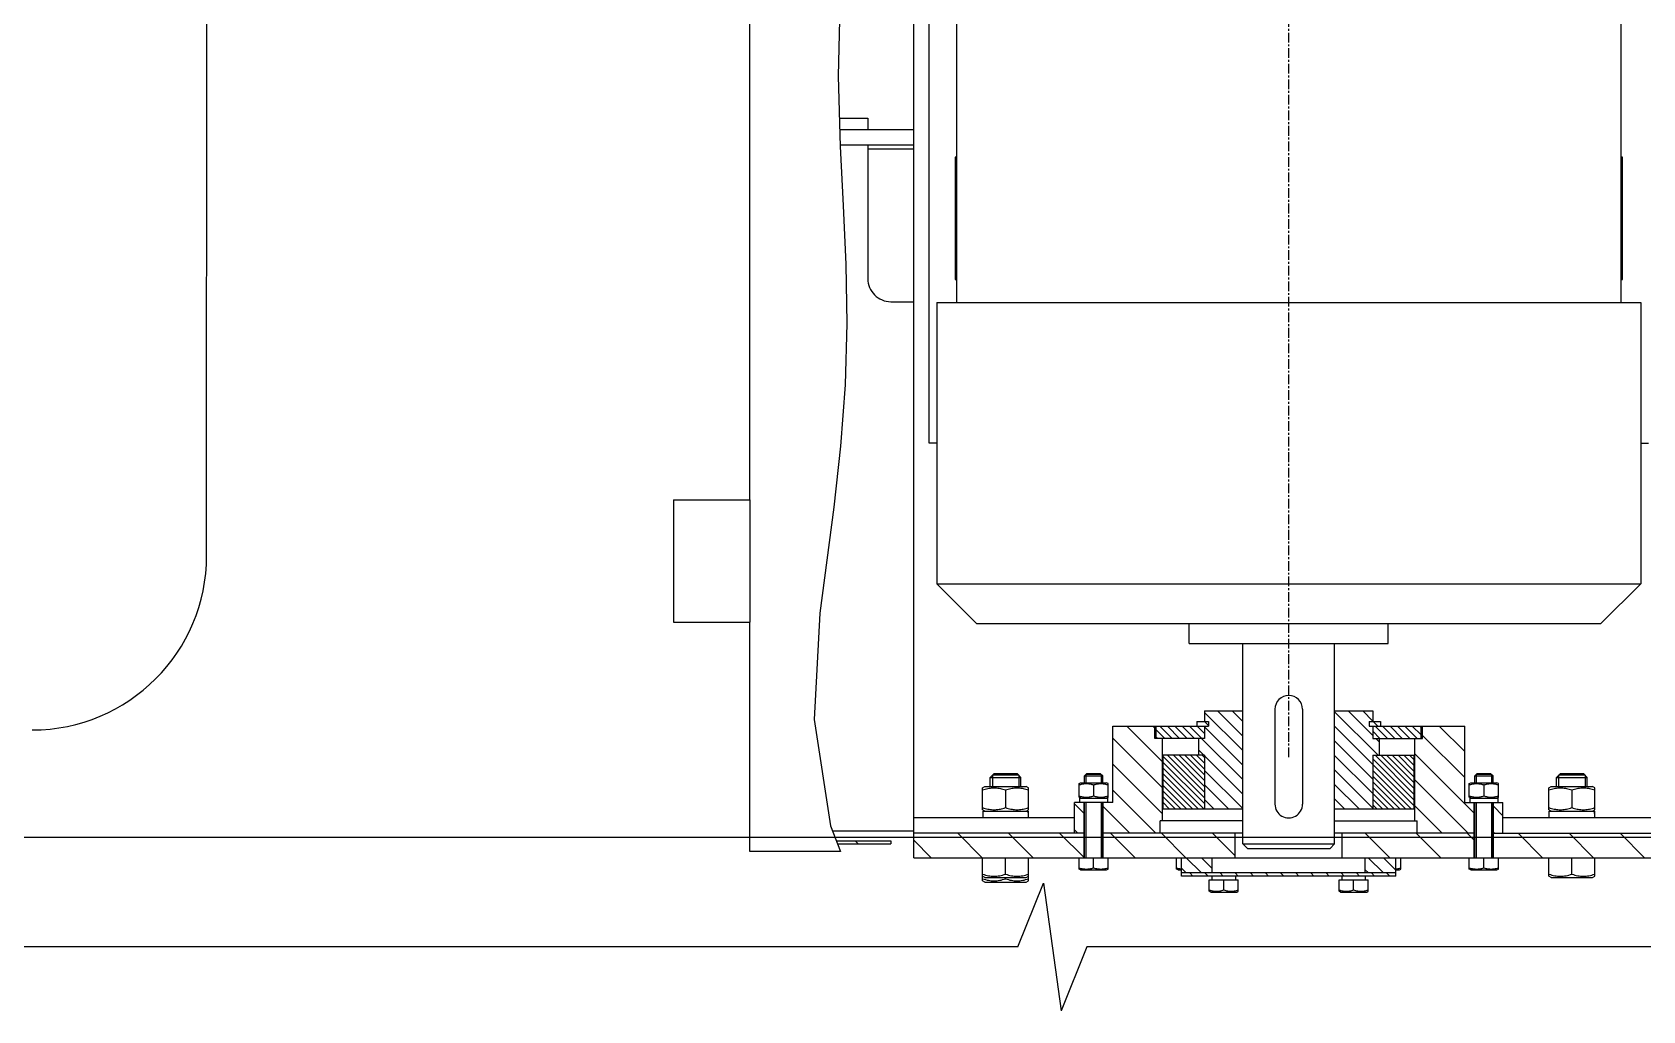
# Model space of a CAD drawing. Header units: millimetres. Extents: x 467 to 39028, y -12467 to 24298.
# Drawn here: x 16077 to 17129, y 1965 to 2605 of the extents above; entities that cross this region are included whole.
import ezdxf

# ---------------------------------------------------------------- set-up
doc = ezdxf.new("R2010")
doc.units = ezdxf.units.MM
doc.linetypes.add('CENTER', pattern=[50.8, 31.75, -6.35, 6.35, -6.35])
for name, color, linetype in [('Bord', 1, 'Continuous'), ('Cen', 5, 'CENTER'), ('Dim', 7, 'Continuous')]:
    doc.layers.add(name, color=color, linetype=linetype)

# ---------------------------------------------------------------- blocks, each defined once
blk = doc.blocks.new('ZNAK30')
at = {"layer": 'Bord'}
for p, q in [((0, 0), (1.121, 2.783)), ((1.121, 2.783), (1.879, -2.783)), ((3, 0), (1.879, -2.783))]:
    blk.add_line(p, q, dxfattribs=at)

msp = doc.modelspace()

# ---------------------------------------------------------------- hatches: boundary and pattern name
at = {"layer": 'Bord'}
h = msp.add_hatch(dxfattribs=at)
h.set_pattern_fill('ANSI31', color=256, scale=25, angle=629.999516, style=0, pattern_type=2)
h.set_pattern_definition([(314.9995, (16897.895, 2930.008), (4.741406, 4.741325), [])])
h.paths.add_polyline_path([(16842.888, 2154.009), (16842.888, 2161.009), (16867.888, 2161.009), (16867.888, 2097.009), (16842.888, 2097.009), (16842.888, 2132.009), (16838.888, 2132.009), (16838.888, 2143.009), (16842.888, 2143.009), (16842.888, 2151.009), (16845.388, 2151.009), (16845.388, 2154.009)])
h.paths.add_polyline_path([(16927.888, 2161.008), (16952.888, 2161.008), (16952.888, 2154.008), (16950.388, 2154.008), (16950.388, 2151.008), (16952.888, 2151.008), (16952.888, 2143.008), (16956.888, 2143.008), (16956.888, 2132.008), (16952.888, 2132.008), (16952.888, 2097.008), (16927.888, 2097.008)])
h = msp.add_hatch(dxfattribs=at)
h.set_pattern_fill('ANSI31', color=256, scale=25, angle=629.999516, style=0, pattern_type=2)
h.set_pattern_definition([(314.9995, (16897.895, 2930.008), (8.50775, 8.50761), [])])
h.paths.add_polyline_path([(16757.888, 2081.009), (16757.888, 2101.009), (16764.138, 2101.009), (16764.138, 2081.009)])
h.paths.add_polyline_path([(16776.638, 2101.009), (16782.888, 2101.009), (16782.888, 2151.009), (16810.388, 2151.009), (16810.388, 2143.009), (16815.388, 2143.009), (16815.388, 2089.009), (16813.888, 2089.009), (16813.888, 2081.009), (16776.638, 2081.009)])
h.paths.add_polyline_path([(16985.388, 2151.008), (17012.888, 2151.007), (17012.888, 2101.007), (17019.138, 2101.007), (17019.138, 2081.007), (16981.888, 2081.008), (16981.888, 2089.008), (16980.388, 2089.008), (16980.388, 2143.008), (16985.388, 2143.008)])
h.paths.add_polyline_path([(17037.888, 2101.007), (17037.888, 2081.007), (17031.638, 2081.007), (17031.638, 2101.007)])
h = msp.add_hatch(dxfattribs=at)
h.set_pattern_fill('ANSI31', color=256, scale=25, angle=629.999516, style=0, pattern_type=2)
h.set_pattern_definition([(314.9995, (16897.8948, 2930.0083), (2.424557, 2.424516), [])])
h.paths.add_polyline_path([(16842.888, 2143.009), (16811.388, 2143.009), (16811.388, 2151.009), (16842.888, 2151.009)])
h.paths.add_polyline_path([(16984.388, 2151.008), (16984.388, 2143.008), (16952.888, 2143.008), (16952.888, 2151.008)])
h = msp.add_hatch(dxfattribs=at)
h.set_pattern_fill('ANSI31', color=256, scale=25, angle=629.999516, style=0, pattern_type=2)
h.set_pattern_definition([(314.9995, (16897.895, 2930.008), (4.23981, 4.23974), [])])
h.paths.add_polyline_path([(16845.388, 2151.009), (16837.888, 2151.009), (16837.888, 2154.009), (16845.388, 2154.009)])
h.paths.add_polyline_path([(16957.888, 2151.008), (16950.388, 2151.008), (16950.388, 2154.008), (16957.888, 2154.008)])
h = msp.add_hatch(dxfattribs=at)
h.set_pattern_fill('ANSI31', color=256, scale=25, angle=629.999516, style=0, pattern_type=2)
h.set_pattern_definition([(314.9995, (16897.8948, 2930.0083), (1.8823, 1.882268), [])])
h.paths.add_polyline_path([(16815.888, 2097.009), (16815.888, 2132.009), (16842.888, 2132.009), (16842.888, 2097.009)])
h.paths.add_polyline_path([(16979.888, 2132.008), (16979.888, 2097.008), (16952.888, 2097.008), (16952.888, 2132.008)])
h = msp.add_hatch(dxfattribs=at)
h.set_pattern_fill('ANSI31', color=256, scale=25, angle=629.999516, style=0, pattern_type=2)
h.set_pattern_definition([(314.9995, (16897.895, 2930.01), (24.7246, 24.7242), [])])
edge = h.paths.add_edge_path()
edge.add_line((17157.888, 2076.006), (17204.482, 2076.006))
edge.add_arc((17046.685, 2115.072), 162.561, 345.367217, 346.094574)
edge.add_line((17203.974, 2074.006), (17157.888, 2074.006))
edge.add_line((17157.888, 2074.006), (17157.888, 2076.006))
edge = h.paths.add_edge_path()
edge.add_line((16601.771, 2076.011), (16637.888, 2076.01))
edge.add_line((16637.888, 2076.01), (16637.888, 2074.01))
edge.add_line((16637.888, 2074.01), (16602.48, 2074.011))
edge.add_arc((16788.637, 2141.201), 197.911, 199.231758, 199.846148)
h = msp.add_hatch(dxfattribs=at)
h.set_pattern_fill('ANSI31', color=256, scale=25, angle=629.999516, style=0, pattern_type=2)
h.set_pattern_definition([(314.9995, (16897.895, 2930.008), (16.64566, 16.6454), [])])
h.paths.add_polyline_path([(17142.887, 2065.006), (17031.637, 2065.007), (17031.638, 2081.007), (17142.888, 2081.006)])
h.paths.add_polyline_path([(17019.137, 2065.007), (16932.887, 2065.008), (16932.888, 2081.008), (17019.138, 2081.007)])
h.paths.add_polyline_path([(16862.887, 2065.009), (16776.637, 2065.009), (16776.638, 2081.009), (16862.888, 2081.009)])
h.paths.add_polyline_path([(16764.137, 2065.009), (16652.887, 2065.01), (16652.888, 2081.01), (16764.138, 2081.009)])
h = msp.add_hatch(dxfattribs=at)
h.set_pattern_fill('ANSI31', color=256, scale=25, angle=629.999516, style=0, pattern_type=2)
h.set_pattern_definition([(314.9995, (16897.895, 2930.008), (4.9575, 4.95742), [])])
h.paths.add_polyline_path([(16827.887, 2065.009), (16847.887, 2065.009), (16847.887, 2055.009), (16827.887, 2055.009)])
h.paths.add_polyline_path([(16947.887, 2065.008), (16967.887, 2065.008), (16967.887, 2055.008), (16947.887, 2055.008)])
h = msp.add_hatch(dxfattribs=at)
h.set_pattern_fill('ANSI31', color=256, scale=25, angle=629.999516, style=0, pattern_type=2)
h.set_pattern_definition([(314.9995, (16897.895, 2930.008), (4.945407, 4.945324), [])])
h.paths.add_polyline_path([(16967.887, 2053.008), (16827.887, 2053.009), (16827.887, 2055.009), (16967.887, 2055.008)])

# ---------------------------------------------------------------- linework, layer by layer
for p, q in [((16190.889, 2262.514), (16190.903, 3939.514)), ((16652.887, 2065.01), (16652.894, 2841.01)), ((16662.89, 2336.01), (16662.894, 2836.01)), ((16680.894, 2836.677), (16680.891, 2428.01)), ((17114.894, 2836.673), (17114.891, 2428.006)), ((16545.889, 2299.011), (16545.893, 2739.011)), ((16604.578, 2622.053), (16603.607, 2575.911)), ((16603.607, 2575.911), (16604.908, 2529.921)), ((16604.382, 2548.511), (16622.892, 2548.511)), ((16622.892, 2548.511), (16622.892, 2541.011)), ((16604.595, 2541.011), (16652.892, 2541.01)), ((16604.878, 2531.011), (16652.891, 2531.01)), ((16604.908, 2529.921), (16606.775, 2491.419)), ((16622.891, 2531.011), (16622.891, 2443.511)), ((16622.891, 2528.511), (16652.891, 2528.51)), ((16680.891, 2523.01), (16679.891, 2523.01)), ((16679.891, 2523.01), (16679.891, 2443.01)), ((17115.891, 2523.006), (17114.891, 2523.006)), ((17115.891, 2443.006), (17115.891, 2523.006)), ((16606.775, 2491.419), (16608.462, 2452.795)), ((16608.462, 2452.795), (16609.117, 2414.159)), ((16679.891, 2443.01), (16680.891, 2443.01)), ((17114.891, 2443.006), (17115.891, 2443.006)), ((16637.891, 2428.51), (16652.891, 2428.51)), ((16667.891, 2428.01), (16667.889, 2244.01)), ((16667.894, 2428.01), (17127.887, 2428.006)), ((17127.891, 2428.006), (17127.889, 2244.006)), ((16609.117, 2414.159), (16607.992, 2374.123)), ((16607.992, 2374.123), (16605.097, 2334.148)), ((16605.097, 2334.148), (16600.697, 2294.188)), ((16667.89, 2336.01), (16662.89, 2336.01)), ((17127.89, 2336.006), (17132.89, 2336.006)), ((16495.889, 2299.012), (16545.889, 2299.011)), ((16495.889, 2299.012), (16495.889, 2219.012)), ((16545.889, 2299.011), (16545.889, 2219.011)), ((16600.697, 2294.188), (16591.577, 2224.886)), ((16667.889, 2244.01), (17127.889, 2244.006)), ((16667.889, 2244.01), (16693.889, 2218.01)), ((17127.889, 2244.006), (17101.889, 2218.007)), ((16591.577, 2224.886), (16587.839, 2155.446)), ((16495.889, 2219.012), (16545.889, 2219.011)), ((16545.888, 2069.011), (16545.889, 2219.011)), ((16693.889, 2218.01), (17101.889, 2218.007)), ((16832.889, 2205.009), (16832.889, 2218.009)), ((16962.889, 2205.008), (16962.889, 2218.008)), ((16832.889, 2205.009), (16962.889, 2205.008)), ((16867.888, 2074.009), (16867.889, 2205.009)), ((16927.888, 2074.008), (16927.889, 2205.008)), ((16842.888, 2161.009), (16867.888, 2161.009)), ((16842.888, 2161.009), (16842.888, 2154.009)), ((16888.888, 2162.008), (16888.888, 2100.008)), ((16906.888, 2162.008), (16906.888, 2100.008)), ((16927.888, 2161.008), (16952.888, 2161.008)), ((16952.888, 2161.008), (16952.888, 2154.008)), ((16587.839, 2155.446), (16598.59, 2085.816)), ((16782.888, 2151.009), (16845.388, 2151.009)), ((16782.888, 2101.009), (16782.888, 2151.009)), ((16810.388, 2143.009), (16810.388, 2151.009)), ((16811.388, 2143.009), (16811.388, 2151.009)), ((16837.888, 2154.009), (16845.388, 2154.009)), ((16837.888, 2154.009), (16837.888, 2151.009)), ((16842.888, 2151.009), (16842.888, 2143.009)), ((16845.388, 2154.009), (16845.388, 2151.009)), ((16950.388, 2154.008), (16957.888, 2154.008)), ((16950.388, 2154.008), (16950.388, 2151.008)), ((16950.388, 2151.008), (17012.888, 2151.007)), ((16952.888, 2151.008), (16952.888, 2143.008)), ((16957.888, 2154.008), (16957.888, 2151.008)), ((16984.388, 2143.008), (16984.388, 2151.008)), ((16985.388, 2143.008), (16985.388, 2151.008)), ((17012.888, 2101.007), (17012.888, 2151.007)), ((16842.888, 2143.009), (16810.388, 2143.009)), ((16815.388, 2089.009), (16815.388, 2143.009)), ((16838.888, 2143.009), (16838.888, 2132.009)), ((16952.888, 2143.008), (16985.388, 2143.008)), ((16956.888, 2143.008), (16956.888, 2132.008)), ((16980.388, 2089.008), (16980.388, 2143.008)), ((16842.888, 2132.009), (16815.888, 2132.009)), ((16815.888, 2097.009), (16815.888, 2132.009)), ((16842.888, 2132.009), (16842.888, 2097.009)), ((16952.888, 2132.008), (16979.888, 2132.008)), ((16952.888, 2132.008), (16952.888, 2097.008)), ((16979.888, 2097.008), (16979.888, 2132.008)), ((16705.388, 2120.01), (16702.888, 2117.51)), ((16702.888, 2117.51), (16722.888, 2117.51)), ((16702.888, 2111.51), (16702.888, 2117.51)), ((16721.533, 2118.865), (16704.243, 2118.865)), ((16704.243, 2118.865), (16704.243, 2111.51)), ((16705.388, 2120.01), (16720.388, 2120.01)), ((16720.388, 2120.01), (16722.888, 2117.51)), ((16721.533, 2118.865), (16721.533, 2111.51)), ((16722.888, 2111.51), (16722.888, 2117.51)), ((16765.988, 2120.009), (16764.388, 2118.409)), ((16764.388, 2118.409), (16776.388, 2118.409)), ((16764.388, 2114.009), (16764.388, 2118.409)), ((16775.443, 2119.354), (16765.333, 2119.354)), ((16765.333, 2119.354), (16765.333, 2114.009)), ((16765.988, 2120.009), (16774.788, 2120.009)), ((16774.788, 2120.009), (16776.388, 2118.409)), ((16775.443, 2119.354), (16775.443, 2114.009)), ((16776.388, 2114.009), (16776.388, 2118.409)), ((17020.988, 2120.007), (17019.388, 2118.407)), ((17019.388, 2118.407), (17031.388, 2118.407)), ((17019.388, 2114.007), (17019.388, 2118.407)), ((17030.443, 2119.352), (17020.333, 2119.352)), ((17020.333, 2119.352), (17020.333, 2114.007)), ((17020.988, 2120.007), (17029.788, 2120.007)), ((17029.788, 2120.007), (17031.388, 2118.407)), ((17030.443, 2119.352), (17030.443, 2114.007)), ((17031.388, 2114.007), (17031.388, 2118.407)), ((17075.388, 2120.007), (17072.888, 2117.507)), ((17072.888, 2117.507), (17092.888, 2117.507)), ((17072.888, 2111.507), (17072.888, 2117.507)), ((17091.533, 2118.862), (17074.243, 2118.862)), ((17074.243, 2118.862), (17074.243, 2111.507)), ((17075.388, 2120.007), (17090.388, 2120.007)), ((17090.388, 2120.007), (17092.888, 2117.507)), ((17091.533, 2118.862), (17091.533, 2111.507)), ((17092.888, 2111.507), (17092.888, 2117.507)), ((16697.888, 2110.644), (16699.388, 2111.51)), ((16697.888, 2096.376), (16697.888, 2110.644)), ((16699.388, 2111.51), (16726.388, 2111.51)), ((16712.888, 2109.304), (16712.888, 2097.716)), ((16727.888, 2110.644), (16726.388, 2111.51)), ((16727.888, 2096.376), (16727.888, 2110.644)), ((16760.888, 2113.461), (16761.838, 2114.009)), ((16760.888, 2104.558), (16760.888, 2113.461)), ((16761.838, 2114.009), (16778.938, 2114.009)), ((16770.388, 2112.612), (16770.388, 2105.406)), ((16779.888, 2113.461), (16778.938, 2114.009)), ((16779.888, 2104.558), (16779.888, 2113.461)), ((17015.888, 2113.459), (17016.838, 2114.007)), ((17015.888, 2104.556), (17015.888, 2113.459)), ((17016.838, 2114.007), (17033.938, 2114.007)), ((17025.388, 2112.61), (17025.388, 2105.404)), ((17034.888, 2113.459), (17033.938, 2114.007)), ((17034.888, 2104.556), (17034.888, 2113.459)), ((17067.888, 2110.641), (17069.388, 2111.507)), ((17067.888, 2096.373), (17067.888, 2110.641)), ((17069.388, 2111.507), (17096.388, 2111.507)), ((17082.888, 2109.301), (17082.888, 2097.712)), ((17097.888, 2110.641), (17096.388, 2111.507)), ((17097.888, 2096.373), (17097.888, 2110.64)), ((16699.388, 2095.51), (16697.888, 2096.376)), ((16698.138, 2095.51), (16727.633, 2095.51)), ((16698.138, 2091.01), (16698.138, 2095.51)), ((16726.388, 2095.51), (16727.888, 2096.376)), ((16782.888, 2101.009), (16757.888, 2101.009)), ((16757.888, 2081.009), (16757.888, 2101.009)), ((16761.838, 2104.009), (16760.888, 2104.558)), ((16761.341, 2104.009), (16779.438, 2104.009)), ((16764.137, 2065.009), (16764.138, 2101.009)), ((16764.387, 2065.009), (16764.388, 2101.009)), ((16765.333, 2101.009), (16765.332, 2065.009)), ((16775.443, 2101.009), (16775.442, 2065.009)), ((16776.387, 2065.009), (16776.388, 2101.009)), ((16776.637, 2065.009), (16776.638, 2101.009)), ((16778.938, 2104.009), (16779.888, 2104.558)), ((16779.438, 2104.009), (16779.438, 2101.009)), ((16815.888, 2097.009), (16867.888, 2097.009)), ((16927.888, 2097.008), (16979.888, 2097.008)), ((17012.888, 2101.007), (17037.888, 2101.007)), ((17016.838, 2104.007), (17015.888, 2104.556)), ((17016.341, 2104.007), (17034.438, 2104.007)), ((17019.137, 2065.007), (17019.138, 2101.007)), ((17019.387, 2065.007), (17019.388, 2101.007)), ((17020.333, 2101.007), (17020.332, 2065.007)), ((17030.443, 2101.007), (17030.442, 2065.007)), ((17031.387, 2065.007), (17031.388, 2101.007)), ((17031.637, 2065.007), (17031.638, 2101.007)), ((17033.938, 2104.007), (17034.888, 2104.556)), ((17034.438, 2104.007), (17034.438, 2101.007)), ((17037.888, 2081.007), (17037.888, 2101.007)), ((17069.388, 2095.507), (17067.888, 2096.373)), ((17068.138, 2095.507), (17097.633, 2095.507)), ((17068.138, 2091.007), (17068.138, 2095.507)), ((17096.388, 2095.507), (17097.888, 2096.373)), ((16598.59, 2085.816), (16605.052, 2069.011)), ((16757.888, 2091.009), (16652.888, 2091.01)), ((16867.888, 2089.009), (16813.888, 2089.009)), ((16813.888, 2081.009), (16813.888, 2089.009)), ((16927.888, 2089.008), (16981.888, 2089.008)), ((16981.888, 2081.008), (16981.888, 2089.008)), ((17142.888, 2091.006), (17037.888, 2091.007)), ((15307.888, 2078.522), (16217.888, 2078.514)), ((16217.888, 2078.514), (17087.874, 2078.507)), ((16599.861, 2082.511), (16652.888, 2082.51)), ((16601.399, 2078.511), (16652.888, 2078.51)), ((16602.361, 2076.011), (16637.888, 2076.01)), ((16603.13, 2074.011), (16637.888, 2074.01)), ((16637.888, 2076.01), (16637.888, 2074.01)), ((16764.138, 2081.009), (16652.888, 2081.01)), ((16764.218, 2081.009), (16764.388, 2081.009)), ((16776.388, 2081.009), (16776.426, 2081.009)), ((16867.888, 2081.009), (16776.638, 2081.009)), ((16862.887, 2065.009), (16862.888, 2081.009)), ((16867.888, 2074.009), (16927.888, 2074.008)), ((16867.888, 2074.009), (16870.888, 2071.008)), ((16927.888, 2074.008), (16924.888, 2071.008)), ((17019.138, 2081.007), (16927.888, 2081.008)), ((16932.887, 2065.008), (16932.888, 2081.008)), ((17019.218, 2081.007), (17019.388, 2081.007)), ((17031.388, 2081.007), (17031.426, 2081.007)), ((17031.638, 2081.007), (17142.888, 2081.006)), ((17087.874, 2078.507), (17277.887, 2078.505)), ((16605.052, 2069.011), (16545.888, 2069.011)), ((16652.887, 2065.01), (17142.887, 2065.006)), ((16697.887, 2049.876), (16697.887, 2065.01)), ((16712.887, 2054.216), (16712.887, 2065.01)), ((16727.887, 2049.876), (16727.887, 2065.01)), ((16760.887, 2057.558), (16760.887, 2065.009)), ((16770.387, 2058.406), (16770.387, 2065.009)), ((16779.887, 2057.558), (16779.887, 2065.009)), ((16824.637, 2057.557), (16824.637, 2065.009)), ((16827.887, 2053.009), (16827.887, 2065.009)), ((16847.887, 2055.009), (16847.887, 2065.009)), ((16870.888, 2071.008), (16924.888, 2071.008)), ((16947.887, 2055.008), (16947.887, 2065.008)), ((16967.887, 2053.008), (16967.887, 2065.008)), ((16971.137, 2057.556), (16971.137, 2065.008)), ((17015.887, 2057.556), (17015.887, 2065.007)), ((17025.387, 2058.404), (17025.387, 2065.007)), ((17034.887, 2057.556), (17034.887, 2065.007)), ((17067.887, 2052.873), (17067.887, 2065.007)), ((17082.887, 2054.212), (17082.887, 2065.007)), ((17097.887, 2052.873), (17097.887, 2065.007)), ((16699.387, 2052.01), (16697.887, 2052.876)), ((16726.387, 2052.01), (16727.887, 2052.876)), ((16761.837, 2057.009), (16760.887, 2057.558)), ((16761.837, 2057.009), (16778.937, 2057.009)), ((16778.937, 2057.009), (16779.887, 2057.558)), ((16825.587, 2057.009), (16824.637, 2057.557)), ((16825.587, 2057.009), (16827.887, 2057.009)), ((16967.887, 2055.008), (16827.887, 2055.009)), ((16967.887, 2053.008), (16827.887, 2053.009)), ((16863.011, 2053.009), (16863.011, 2050.509)), ((16947.864, 2053.008), (16947.864, 2050.508)), ((16967.887, 2057.008), (16970.187, 2057.008)), ((16970.187, 2057.008), (16971.137, 2057.556)), ((17016.837, 2057.007), (17015.887, 2057.556)), ((17016.837, 2057.007), (17033.937, 2057.007)), ((17033.937, 2057.007), (17034.887, 2057.556)), ((17069.387, 2052.007), (17067.887, 2052.873)), ((17096.387, 2052.007), (17097.887, 2052.873)), ((16699.387, 2049.01), (16697.887, 2049.876)), ((16699.388, 2052.01), (16726.387, 2052.01)), ((16699.388, 2049.01), (16726.387, 2049.01)), ((16712.887, 2051.216), (16712.887, 2052.01)), ((16726.387, 2049.01), (16727.887, 2049.876)), ((16845.961, 2050.509), (16864.961, 2050.509)), ((16845.961, 2043.057), (16845.961, 2050.509)), ((16846.911, 2042.509), (16845.961, 2043.057)), ((16846.911, 2042.509), (16864.011, 2042.509)), ((16855.461, 2043.906), (16855.461, 2050.509)), ((16864.011, 2042.509), (16864.961, 2043.057)), ((16864.961, 2043.057), (16864.961, 2050.509)), ((16930.814, 2050.508), (16949.814, 2050.508)), ((16930.814, 2043.056), (16930.814, 2050.508)), ((16931.764, 2042.508), (16930.814, 2043.056)), ((16931.764, 2042.508), (16948.864, 2042.508)), ((16940.314, 2043.905), (16940.314, 2050.508)), ((16948.864, 2042.508), (16949.814, 2043.056)), ((16949.814, 2043.056), (16949.814, 2050.508)), ((17069.388, 2052.007), (17096.387, 2052.007))]:
    msp.add_line(p, q, dxfattribs=at)
at = {"layer": 'Bord', "ltscale": 30}
for p, q in [((16720.928, 2006.628), (15908.24, 2006.628)), ((17627.522, 2006.628), (16765.928, 2006.628))]:
    msp.add_line(p, q, dxfattribs=at)
at = {"layer": 'Bord'}
for points in [[(16697.888, 2109.304), (16698.763, 2109.583), (16699.623, 2109.829), (16700.463, 2110.043), (16701.292, 2110.224), (16702.116, 2110.373), (16702.935, 2110.491), (16703.753, 2110.575), (16704.571, 2110.627), (16705.389, 2110.644), (16706.207, 2110.627), (16707.024, 2110.575), (16707.842, 2110.491), (16708.661, 2110.373), (16709.485, 2110.223), (16710.313, 2110.042), (16711.153, 2109.829), (16712.012, 2109.583), (16712.888, 2109.304)], [(16712.888, 2109.304), (16713.763, 2109.583), (16714.623, 2109.829), (16715.463, 2110.042), (16716.292, 2110.224), (16717.116, 2110.373), (16717.935, 2110.491), (16718.753, 2110.575), (16719.571, 2110.627), (16720.389, 2110.644), (16721.207, 2110.627), (16722.024, 2110.575), (16722.842, 2110.49), (16723.661, 2110.373), (16724.485, 2110.223), (16725.313, 2110.042), (16726.153, 2109.829), (16727.012, 2109.583), (16727.888, 2109.304)], [(16760.888, 2112.612), (16761.442, 2112.789), (16761.987, 2112.945), (16762.519, 2113.08), (16763.044, 2113.195), (16763.565, 2113.29), (16764.084, 2113.364), (16764.603, 2113.418), (16765.12, 2113.45), (16765.638, 2113.461), (16766.156, 2113.45), (16766.674, 2113.417), (16767.192, 2113.364), (16767.711, 2113.289), (16768.232, 2113.195), (16768.757, 2113.08), (16769.289, 2112.945), (16769.833, 2112.789), (16770.388, 2112.612)], [(16760.888, 2105.406), (16761.442, 2105.23), (16761.987, 2105.074), (16762.519, 2104.939), (16763.044, 2104.824), (16763.565, 2104.729), (16764.084, 2104.655), (16764.602, 2104.601), (16765.12, 2104.569), (16765.638, 2104.558), (16766.156, 2104.569), (16766.674, 2104.601), (16767.192, 2104.655), (16767.711, 2104.729), (16768.232, 2104.824), (16768.757, 2104.939), (16769.289, 2105.074), (16769.833, 2105.23), (16770.388, 2105.406)], [(16770.388, 2112.612), (16770.942, 2112.789), (16771.487, 2112.945), (16772.019, 2113.08), (16772.544, 2113.195), (16773.065, 2113.29), (16773.584, 2113.364), (16774.103, 2113.418), (16774.62, 2113.45), (16775.138, 2113.461), (16775.656, 2113.45), (16776.174, 2113.417), (16776.692, 2113.364), (16777.211, 2113.289), (16777.732, 2113.195), (16778.257, 2113.08), (16778.789, 2112.945), (16779.333, 2112.789), (16779.888, 2112.612)], [(16770.388, 2105.406), (16770.942, 2105.23), (16771.487, 2105.074), (16772.019, 2104.939), (16772.544, 2104.824), (16773.065, 2104.729), (16773.584, 2104.655), (16774.102, 2104.601), (16774.62, 2104.569), (16775.138, 2104.558), (16775.656, 2104.569), (16776.174, 2104.601), (16776.692, 2104.655), (16777.211, 2104.729), (16777.732, 2104.824), (16778.257, 2104.939), (16778.789, 2105.074), (16779.333, 2105.23), (16779.888, 2105.406)], [(17015.888, 2112.61), (17016.442, 2112.787), (17016.987, 2112.943), (17017.519, 2113.078), (17018.044, 2113.193), (17018.565, 2113.287), (17019.084, 2113.362), (17019.603, 2113.415), (17020.12, 2113.448), (17020.638, 2113.459), (17021.156, 2113.448), (17021.674, 2113.415), (17022.192, 2113.362), (17022.711, 2113.287), (17023.232, 2113.192), (17023.757, 2113.078), (17024.289, 2112.943), (17024.833, 2112.787), (17025.388, 2112.61)], [(17015.888, 2105.404), (17016.442, 2105.228), (17016.987, 2105.072), (17017.519, 2104.937), (17018.044, 2104.822), (17018.565, 2104.727), (17019.084, 2104.653), (17019.602, 2104.599), (17020.12, 2104.567), (17020.638, 2104.556), (17021.156, 2104.567), (17021.674, 2104.599), (17022.192, 2104.653), (17022.711, 2104.727), (17023.232, 2104.822), (17023.757, 2104.937), (17024.289, 2105.072), (17024.833, 2105.228), (17025.388, 2105.404)], [(17025.388, 2112.61), (17025.942, 2112.787), (17026.487, 2112.943), (17027.019, 2113.078), (17027.544, 2113.193), (17028.065, 2113.287), (17028.584, 2113.362), (17029.103, 2113.415), (17029.62, 2113.448), (17030.138, 2113.459), (17030.656, 2113.448), (17031.174, 2113.415), (17031.692, 2113.362), (17032.211, 2113.287), (17032.732, 2113.192), (17033.257, 2113.078), (17033.789, 2112.943), (17034.333, 2112.787), (17034.888, 2112.61)], [(17025.388, 2105.404), (17025.942, 2105.228), (17026.487, 2105.072), (17027.019, 2104.936), (17027.544, 2104.822), (17028.065, 2104.727), (17028.584, 2104.653), (17029.102, 2104.599), (17029.62, 2104.566), (17030.138, 2104.556), (17030.656, 2104.566), (17031.174, 2104.599), (17031.692, 2104.653), (17032.211, 2104.727), (17032.732, 2104.822), (17033.257, 2104.937), (17033.789, 2105.072), (17034.333, 2105.227), (17034.888, 2105.404)], [(17067.888, 2109.301), (17068.763, 2109.58), (17069.623, 2109.826), (17070.463, 2110.039), (17071.292, 2110.221), (17072.116, 2110.37), (17072.935, 2110.488), (17073.753, 2110.572), (17074.571, 2110.624), (17075.389, 2110.641), (17076.207, 2110.624), (17077.024, 2110.572), (17077.842, 2110.487), (17078.661, 2110.37), (17079.485, 2110.22), (17080.313, 2110.039), (17081.153, 2109.826), (17082.012, 2109.58), (17082.888, 2109.301)], [(17082.888, 2109.301), (17083.763, 2109.58), (17084.623, 2109.826), (17085.463, 2110.039), (17086.292, 2110.22), (17087.116, 2110.37), (17087.935, 2110.488), (17088.753, 2110.572), (17089.571, 2110.623), (17090.389, 2110.64), (17091.207, 2110.623), (17092.024, 2110.572), (17092.842, 2110.487), (17093.661, 2110.37), (17094.485, 2110.22), (17095.313, 2110.039), (17096.153, 2109.826), (17097.012, 2109.58), (17097.888, 2109.301)], [(16697.888, 2097.716), (16698.763, 2097.437), (16699.623, 2097.191), (16700.463, 2096.977), (16701.292, 2096.796), (16702.115, 2096.646), (16702.935, 2096.529), (16703.753, 2096.444), (16704.571, 2096.393), (16705.389, 2096.376), (16706.206, 2096.393), (16707.024, 2096.444), (16707.842, 2096.529), (16708.661, 2096.647), (16709.484, 2096.796), (16710.313, 2096.977), (16711.153, 2097.191), (16712.012, 2097.437), (16712.888, 2097.716)], [(16712.888, 2097.716), (16713.763, 2097.437), (16714.623, 2097.19), (16715.463, 2096.977), (16716.292, 2096.796), (16717.115, 2096.646), (16717.935, 2096.529), (16718.753, 2096.444), (16719.571, 2096.393), (16720.389, 2096.376), (16721.206, 2096.393), (16722.024, 2096.444), (16722.842, 2096.529), (16723.661, 2096.646), (16724.484, 2096.796), (16725.313, 2096.977), (16726.153, 2097.19), (16727.012, 2097.437), (16727.888, 2097.715)], [(16727.499, 2095.51), (16727.534, 2094.764), (16727.564, 2094.017), (16727.589, 2093.267)], [(16727.633, 2095.51), (16727.623, 2094.756), (16727.609, 2094.004), (16727.589, 2093.26)], [(16761.373, 2102.504), (16761.359, 2103.005), (16761.348, 2103.507), (16761.341, 2104.009)], [(16761.341, 2101.009), (16761.348, 2101.512), (16761.359, 2102.014), (16761.373, 2102.509)], [(16761.438, 2101.009), (16761.413, 2101.506), (16761.391, 2102.004), (16761.373, 2102.504)], [(17016.373, 2102.501), (17016.359, 2103.002), (17016.348, 2103.504), (17016.341, 2104.007)], [(17016.341, 2101.007), (17016.348, 2101.51), (17016.359, 2102.012), (17016.373, 2102.507)], [(17016.438, 2101.007), (17016.413, 2101.504), (17016.391, 2102.002), (17016.373, 2102.501)], [(17067.888, 2097.713), (17068.763, 2097.434), (17069.623, 2097.187), (17070.463, 2096.974), (17071.292, 2096.793), (17072.115, 2096.643), (17072.935, 2096.526), (17073.753, 2096.441), (17074.571, 2096.39), (17075.389, 2096.373), (17076.206, 2096.39), (17077.024, 2096.441), (17077.842, 2096.526), (17078.661, 2096.643), (17079.484, 2096.793), (17080.313, 2096.974), (17081.153, 2097.187), (17082.012, 2097.434), (17082.888, 2097.712)], [(17082.888, 2097.712), (17083.763, 2097.434), (17084.623, 2097.187), (17085.463, 2096.974), (17086.292, 2096.793), (17087.115, 2096.643), (17087.935, 2096.526), (17088.753, 2096.441), (17089.571, 2096.39), (17090.389, 2096.373), (17091.206, 2096.39), (17092.024, 2096.441), (17092.842, 2096.526), (17093.661, 2096.643), (17094.484, 2096.793), (17095.313, 2096.974), (17096.153, 2097.187), (17097.012, 2097.433), (17097.888, 2097.712)], [(17097.499, 2095.507), (17097.534, 2094.761), (17097.564, 2094.014), (17097.589, 2093.264)], [(17097.633, 2095.507), (17097.623, 2094.753), (17097.609, 2094.001), (17097.589, 2093.257)], [(16727.589, 2093.267), (16727.609, 2092.516), (16727.623, 2091.763), (16727.633, 2091.01)], [(17097.589, 2093.264), (17097.609, 2092.513), (17097.623, 2091.76), (17097.633, 2091.007)], [(16697.887, 2054.216), (16698.871, 2053.904), (16699.835, 2053.634), (16700.777, 2053.405), (16701.706, 2053.217), (16702.63, 2053.069), (16703.549, 2052.962), (16704.469, 2052.898), (16705.388, 2052.876), (16706.308, 2052.898), (16707.227, 2052.962), (16708.147, 2053.069), (16709.07, 2053.217), (16709.999, 2053.405), (16710.94, 2053.634), (16711.904, 2053.904), (16712.887, 2054.216)], [(16712.887, 2054.216), (16713.871, 2053.904), (16714.835, 2053.634), (16715.777, 2053.405), (16716.706, 2053.217), (16717.63, 2053.069), (16718.549, 2052.962), (16719.469, 2052.898), (16720.388, 2052.876), (16721.308, 2052.898), (16722.227, 2052.962), (16723.147, 2053.069), (16724.07, 2053.217), (16724.999, 2053.405), (16725.94, 2053.634), (16726.904, 2053.904), (16727.887, 2054.215)], [(16760.887, 2058.406), (16761.51, 2058.209), (16762.121, 2058.038), (16762.717, 2057.893), (16763.306, 2057.774), (16763.891, 2057.68), (16764.473, 2057.612), (16765.056, 2057.572), (16765.638, 2057.558), (16766.22, 2057.572), (16766.803, 2057.613), (16767.385, 2057.68), (16767.97, 2057.774), (16768.558, 2057.893), (16769.154, 2058.038), (16769.765, 2058.209), (16770.387, 2058.406)], [(16770.387, 2058.406), (16771.01, 2058.209), (16771.621, 2058.038), (16772.217, 2057.893), (16772.806, 2057.774), (16773.391, 2057.68), (16773.973, 2057.612), (16774.556, 2057.572), (16775.138, 2057.558), (16775.72, 2057.572), (16776.303, 2057.613), (16776.885, 2057.68), (16777.47, 2057.774), (16778.058, 2057.893), (16778.654, 2058.038), (16779.265, 2058.209), (16779.887, 2058.406)], [(16824.637, 2058.406), (16825.26, 2058.209), (16825.871, 2058.037), (16826.467, 2057.892), (16827.056, 2057.773), (16827.641, 2057.68), (16827.887, 2057.651)], [(16847.94, 2051.754), (16847.929, 2052.171), (16847.92, 2052.59), (16847.914, 2053.009)], [(16932.793, 2051.753), (16932.781, 2052.171), (16932.773, 2052.589), (16932.767, 2053.008)], [(16967.887, 2057.65), (16968.135, 2057.679), (16968.72, 2057.772), (16969.308, 2057.891), (16969.904, 2058.036), (16970.515, 2058.207), (16971.137, 2058.405)], [(17015.887, 2058.404), (17016.51, 2058.207), (17017.121, 2058.036), (17017.717, 2057.891), (17018.306, 2057.772), (17018.891, 2057.678), (17019.473, 2057.61), (17020.056, 2057.57), (17020.638, 2057.556), (17021.22, 2057.57), (17021.803, 2057.61), (17022.385, 2057.678), (17022.97, 2057.772), (17023.558, 2057.891), (17024.154, 2058.036), (17024.765, 2058.207), (17025.387, 2058.404)], [(17025.387, 2058.404), (17026.01, 2058.207), (17026.621, 2058.036), (17027.217, 2057.891), (17027.806, 2057.772), (17028.391, 2057.678), (17028.973, 2057.61), (17029.556, 2057.569), (17030.138, 2057.556), (17030.72, 2057.569), (17031.303, 2057.61), (17031.885, 2057.678), (17032.47, 2057.772), (17033.058, 2057.891), (17033.654, 2058.036), (17034.265, 2058.207), (17034.887, 2058.404)], [(17067.887, 2054.213), (17068.871, 2053.901), (17069.835, 2053.631), (17070.777, 2053.402), (17071.706, 2053.214), (17072.63, 2053.066), (17073.549, 2052.959), (17074.469, 2052.895), (17075.388, 2052.873), (17076.308, 2052.895), (17077.227, 2052.959), (17078.147, 2053.066), (17079.07, 2053.214), (17079.999, 2053.402), (17080.94, 2053.631), (17081.904, 2053.901), (17082.887, 2054.212)], [(17082.887, 2054.212), (17083.871, 2053.901), (17084.835, 2053.631), (17085.777, 2053.402), (17086.706, 2053.214), (17087.63, 2053.066), (17088.549, 2052.959), (17089.469, 2052.894), (17090.388, 2052.873), (17091.308, 2052.895), (17092.227, 2052.959), (17093.147, 2053.066), (17094.07, 2053.214), (17094.999, 2053.402), (17095.94, 2053.631), (17096.904, 2053.901), (17097.887, 2054.212)], [(16697.887, 2051.216), (16698.871, 2050.904), (16699.835, 2050.634), (16700.777, 2050.405), (16701.706, 2050.217), (16702.63, 2050.069), (16703.549, 2049.962), (16704.469, 2049.898), (16705.388, 2049.876), (16706.308, 2049.898), (16707.227, 2049.962), (16708.147, 2050.069), (16709.07, 2050.217), (16709.999, 2050.405), (16710.94, 2050.634), (16711.904, 2050.904), (16712.887, 2051.216)], [(16712.887, 2051.216), (16713.871, 2050.904), (16714.835, 2050.634), (16715.777, 2050.405), (16716.706, 2050.217), (16717.63, 2050.069), (16718.549, 2049.962), (16719.469, 2049.898), (16720.388, 2049.876), (16721.308, 2049.898), (16722.227, 2049.962), (16723.147, 2050.069), (16724.07, 2050.217), (16724.999, 2050.405), (16725.94, 2050.634), (16726.904, 2050.904), (16727.887, 2051.215)], [(16845.961, 2043.906), (16846.584, 2043.708), (16847.194, 2043.537), (16847.791, 2043.392), (16848.379, 2043.273), (16848.964, 2043.179), (16849.547, 2043.112), (16850.129, 2043.071), (16850.712, 2043.057), (16851.294, 2043.071), (16851.876, 2043.112), (16852.459, 2043.18), (16853.044, 2043.273), (16853.632, 2043.392), (16854.228, 2043.537), (16854.838, 2043.708), (16855.461, 2043.906)], [(16847.914, 2050.509), (16847.92, 2050.928), (16847.929, 2051.346), (16847.94, 2051.759)], [(16847.994, 2050.509), (16847.973, 2050.922), (16847.955, 2051.337), (16847.94, 2051.754)], [(16855.461, 2043.906), (16856.084, 2043.708), (16856.694, 2043.537), (16857.291, 2043.392), (16857.879, 2043.273), (16858.464, 2043.179), (16859.047, 2043.112), (16859.629, 2043.071), (16860.212, 2043.057), (16860.794, 2043.071), (16861.376, 2043.112), (16861.959, 2043.179), (16862.544, 2043.273), (16863.132, 2043.392), (16863.728, 2043.537), (16864.338, 2043.708), (16864.961, 2043.906)], [(16930.814, 2043.905), (16931.437, 2043.708), (16932.047, 2043.536), (16932.644, 2043.392), (16933.232, 2043.272), (16933.817, 2043.179), (16934.4, 2043.111), (16934.982, 2043.07), (16935.564, 2043.056), (16936.147, 2043.07), (16936.729, 2043.111), (16937.311, 2043.179), (16937.896, 2043.273), (16938.484, 2043.392), (16939.081, 2043.536), (16939.691, 2043.708), (16940.314, 2043.905)], [(16932.767, 2050.508), (16932.772, 2050.927), (16932.781, 2051.345), (16932.793, 2051.758)], [(16932.847, 2050.508), (16932.826, 2050.922), (16932.808, 2051.337), (16932.793, 2051.753)], [(16940.314, 2043.905), (16940.937, 2043.708), (16941.547, 2043.536), (16942.144, 2043.391), (16942.732, 2043.272), (16943.317, 2043.179), (16943.9, 2043.111), (16944.482, 2043.07), (16945.064, 2043.056), (16945.647, 2043.07), (16946.229, 2043.111), (16946.811, 2043.179), (16947.396, 2043.273), (16947.984, 2043.392), (16948.581, 2043.536), (16949.191, 2043.708), (16949.814, 2043.905)]]:
    msp.add_lwpolyline(points, dxfattribs=at)
for centre, radius, start, end in [((16637.891, 2443.51), 15, 179.999516, 269.999516), ((16076.889, 2262.515), 114, 269.999516, 359.999516), ((16897.888, 2162.008), 9, 359.999516, 179.999516), ((16897.888, 2100.008), 9, 179.999516, 359.999516)]:
    msp.add_arc(centre, radius, start, end, dxfattribs=at)
at = {"layer": 'Cen', "ltscale": 0.2}
msp.add_line((16897.888, 2130.661), (16897.903, 3852.988), dxfattribs=at)

# ---------------------------------------------------------------- block references
at = {"layer": 'Dim', "xscale": 15, "yscale": 15, "zscale": 15}
msp.add_blockref('ZNAK30', (16720.928, 2006.628), dxfattribs=at)

doc.saveas('drawing.dxf')
